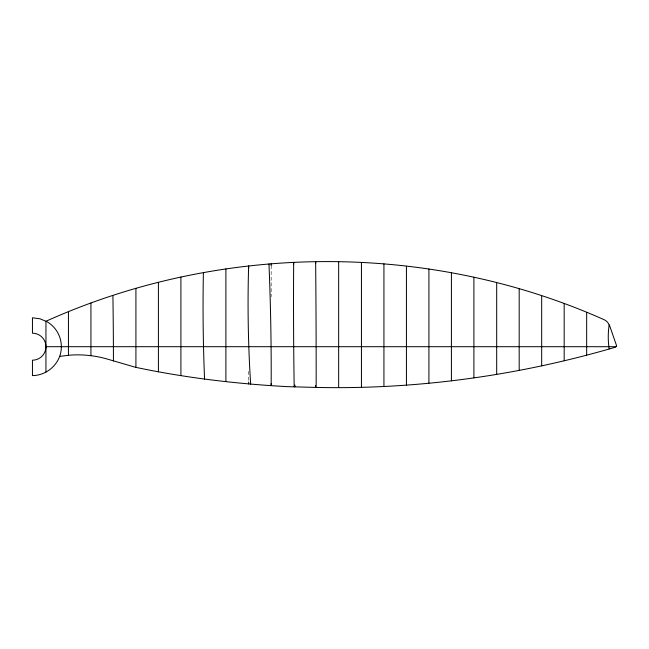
<?xml version="1.0" encoding="UTF-8"?>
<svg xmlns="http://www.w3.org/2000/svg" width="649" height="649" viewBox="0 0 649 649"><rect width="100%" height="100%" fill="white"/><g stroke="black" fill="none" stroke-linecap="round" stroke-linejoin="round"><path stroke-width="0.49" stroke-dasharray="3.25 2.43" d="M271.177 265.717L271.177 296.755M248.681 371.366L248.681 381.068"/><path stroke-width="0.97" d="M45.941 372.12L45.949 321.271C220.749 242.499 428.34 241.501 603.586 319.462A10.782 10.782 0 0 1 607.797 322.529L609.662 325.766L616.55 345.641A2.207 2.207 0 0 1 614.968 347.329C518.162 375.682 417.039 389.619 316.16 387.429L287.604 386.658C236.52 383.884 185.557 377.864 135.479 367.277L107.328 359.067A107.093 107.093 0 0 0 91.558 355.774L86.22 355.206A107.093 107.093 0 0 0 70.108 355.125L59.44 356.415M293.632 264.257L293.664 262.391A307.147 16.704 89.8 0 0 294.175 386.836M45.949 346.696A13.499 13.499 0 0 1 32.45 360.195L32.45 375.601C45.227 375.528 56.99 366.498 60.373 354.176A28.905 28.905 0 0 0 46.898 321.661L39.93 318.773L32.45 317.791L32.45 333.197A13.499 13.499 0 0 1 45.949 346.696L615.998 346.712M204.549 379.154L204.232 370.514A176.844 17.661 89.4 0 1 203.397 272.84M315.674 263.51L315.641 261.62A337.277 9.532 89.8 0 1 316.16 387.429M586.664 312.591L586.664 355.108M564.176 303.448L564.176 360.706M541.68 296.033L541.68 365.882M519.184 288.691L519.184 370.295M496.688 282.923L496.688 374.473M473.908 277.212L473.908 377.783M451.412 272.986L451.412 380.874M428.916 269.002L428.916 383.121M406.428 266.212L406.428 385.108M383.932 263.835L383.932 386.398M361.436 262.431L361.436 387.291M338.656 261.628L338.656 387.64M271.177 263.713L271.177 265.717M271.177 383.518L271.177 385.522A273.643 28.142 89 0 0 268.97 263.948M248.681 266.09L248.681 268.029M248.681 382.034L248.681 383.973M225.893 268.848L225.893 381.539M180.909 277.001L180.909 375.503M158.413 282.639L158.413 371.812M135.917 288.318L135.917 367.358M90.933 303.01L90.933 355.709M68.437 312.128L68.437 355.287M112.91 295.839A58.475 0.673 89.5 0 1 113.429 360.99M609.16 348.927A80.695 80.695 0 0 1 609.16 324.898M250.668 384.167A246.125 47.628 89 0 1 248.64 266.041M294.946 386.877A309.184 43.24 89.4 0 1 294.873 385.019M315.544 385.538A337.488 35.2 -89.9 0 1 315.511 387.421"/></g></svg>
